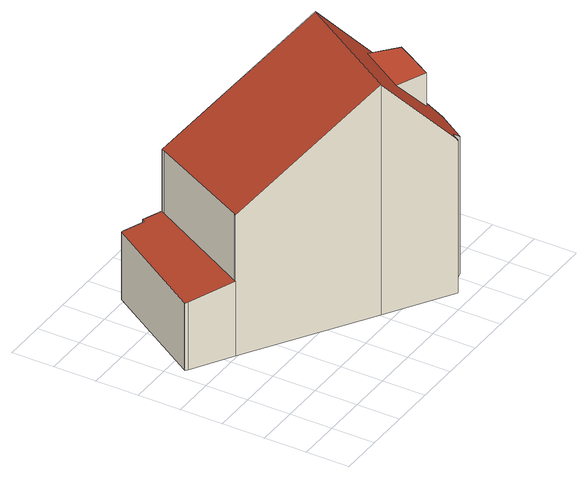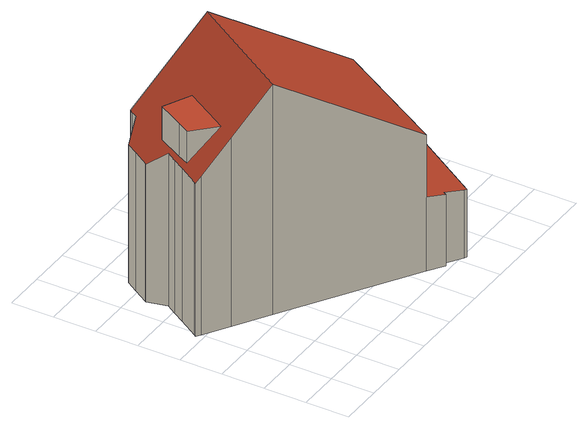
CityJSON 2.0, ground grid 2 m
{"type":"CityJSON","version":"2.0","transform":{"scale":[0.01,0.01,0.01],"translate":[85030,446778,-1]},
"CityObjects":{
"building1":{"type":"Building","attributes":{"dak_type":"slanted","data_area":69.68,"data_coverage":0.925,"geconstateerd":false,"gid":18956895,"h_dak_50p":8.72,"h_dak_70p":9.48,"h_dak_max":11.14,"h_dak_min":2.95,"h_maaiveld":-0.272,"kas_warenhuis":false,"lod11_replace":false,"ondergronds_type":"above ground","oorspronkelijkbouwjaar":1928,"pw_actueel":"yes","pw_bron":"ahn3","reconstructie_methode":"tudelft3d-geoflow","reconstruction_skipped":false,"rmse_lod12":2.8,"rmse_lod13":1.44,"rmse_lod22":0.18,"rn":1,"status":"Pand in gebruik","t_run":146.23,"val3dity_codes_lod12":"[]","val3dity_codes_lod13":"[]","val3dity_codes_lod22":"[]","no_floor":3,"volume":"621.721125"},"children":["building1-1"]},
"building1-1":{"type":"BuildingPart","parents":["building1"],"geometry":[{"type":"Solid","lod":"2.2","boundaries":[[[[0,1,2,3,4,5,6,7,8,9,10,11,12,13,14,15,16,17,18,19,20,21,22,23,24,25]],[[26,13,12,27]],[[28,29,30]],[[29,28,31,32]],[[33,2,1,34]],[[35,3,2,33]],[[27,12,11,36]],[[37,5,4,38]],[[39,6,5,37]],[[38,4,3,35]],[[40,41,42,43]],[[44,23,22,45]],[[46,15,14,47]],[[48,18,17,49]],[[49,17,16,50]],[[47,14,13,26]],[[36,11,10,42]],[[43,42,10,9,51]],[[51,9,8,52]],[[53,19,18,48,54]],[[54,48,55,56]],[[57,0,25,58]],[[59,60,61]],[[62,20,19,53]],[[63,21,20,62]],[[58,25,24,64]],[[32,31,60,59]],[[34,1,0,57]],[[52,8,7,65]],[[65,7,6,39]],[[64,24,23,44]],[[45,22,21,63]],[[56,55,41,40]],[[50,16,15,46]],[[66,53,54,56,40,43,51,67]],[[32,59,61,68,30,29]],[[58,64,44,45,63,62,53,66,67,51,52,65,39,37,38,35,33,34,57],[60,31,28,30,68,61]],[[50,46,47,26,27,36,42,41,55,48,49]]]],"semantics":{"surfaces":[{"type":"GroundSurface"},{"type":"WallSurface","on_footprint_edge":true},{"type":"WallSurface","on_footprint_edge":false},{"type":"RoofSurface","area":48.56,"orientation":"WN"},{"type":"RoofSurface","area":3.37,"orientation":"horizontal"},{"type":"RoofSurface","area":33.08,"orientation":"ES"},{"type":"RoofSurface","area":12.55,"orientation":"WN"}],"values":[[0,1,2,2,1,1,1,1,1,1,2,1,1,1,1,1,1,1,1,1,2,1,2,1,1,1,2,1,1,1,1,1,2,1,3,4,5,6]]}}]}
},
"vertices":[
[1292,358,73],[1314,264,73],[1312,260,73],[1265,187,73],[1229,130,73],[1133,108,73],[1116,81,73],[1106,65,73],[1105,66,73],[809,253,73],[248,607,73],[64,722,73],[52,730,73],[57,737,73],[361,1216,73],[371,1211,73],[450,1161,73],[460,1176,73],[533,1129,73],[1125,754,73],[1285,653,73],[1401,580,73],[1423,566,73],[1417,557,73],[1357,461,73],[1322,405,73],[57,737,404],[52,730,404],[1236,294,839],[1236,294,1002],[1100,355,999],[1309,419,845],[1309,419,1004],[1312,260,751],[1314,264,751],[1265,187,751],[64,722,406],[1133,108,826],[1229,130,751],[1116,81,826],[253,616,767],[253,616,441],[248,607,441],[248,607,767],[1417,557,825],[1423,566,825],[371,1211,408],[361,1216,406],[533,1129,438],[460,1176,424],[450,1161,424],[809,253,1206],[1105,66,828],[1125,754,1207],[533,1129,743],[525,1114,438],[525,1114,744],[1292,358,825],[1322,405,825],[1341,475,1004],[1341,475,848],[1235,573,1001],[1285,653,1002],[1401,580,853],[1357,461,825],[1106,65,826],[1118,743,1207],[818,266,1206],[1209,531,1001]
]}
